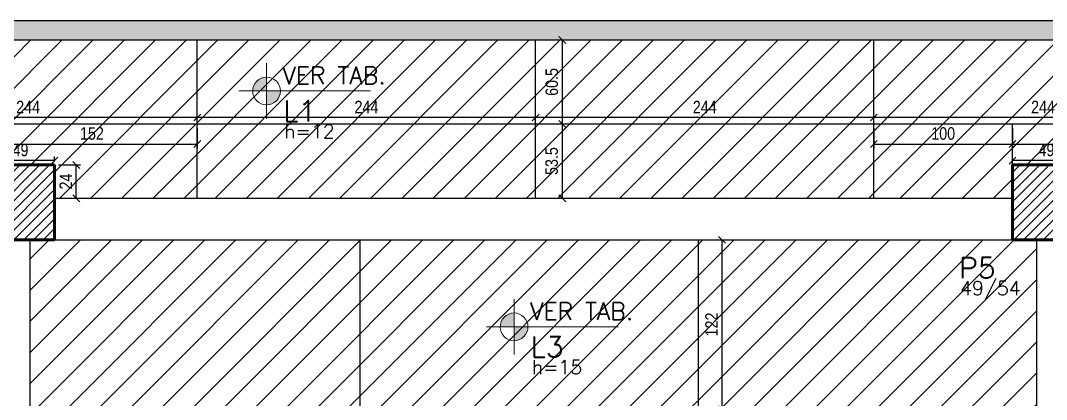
# Model space of a CAD drawing. Extents: x 8513 to 14085, y 7177 to 11211.
# Drawn here: x 10784 to 11524, y 9870 to 10143 of the extents above; entities that cross this region are included whole.
import ezdxf

# ---------------------------------------------------------------- set-up
doc = ezdxf.new("R2010")
doc.units = 0
doc.layers.add('COTA', color=241, linetype='Continuous')
doc.layers.add('Painéis', color=200, linetype='Continuous')
for name, color, linetype, lineweight in [('EST-LAJE-TEXT', 7, 'Continuous', 9), ('EST-PILAR', 7, 'Continuous', 9), ('EST-PILAR-CUT', 7, 'Continuous', 60), ('EST-PILAR-TEXT', 7, 'Continuous', 9), ('EST-VIGA', 7, 'Continuous', 30), ('REAPROVEITAMENTO', 7, 'Continuous', 9)]:
    doc.layers.add(name, color=color, linetype=linetype, lineweight=lineweight)
doc.styles.add('COTA TECNICA-50', font='techl___.ttf', dxfattribs={"height": 9})
doc.styles.add('RomanS_IV50', font='romans_IV50.ttf', dxfattribs={"height": 11.25})
doc.styles.add('RomanS_IV50_B', font='', dxfattribs={"height": 18.75})
doc.styles.add('RomanS_IV50_B_1', font='', dxfattribs={"height": 22.5})
doc.styles.get('RomanS_IV50_B').set_extended_font_data('RomanS_IV50', bold=True)
doc.styles.get('RomanS_IV50_B_1').set_extended_font_data('RomanS_IV50', bold=True)
doc.dimstyles.new('PAINEL', dxfattribs={"dimtxt": 9, "dimasz": 5, "dimexe": 3, "dimexo": 3, "dimgap": 3, "dimtad": 1, "dimdec": 1, "dimzin": 12, "dimdsep": 46, "dimtxsty": 'COTA TECNICA-50', "dimblk": 'OBLIQUE', "dimcen": 0, "dimclrd": 4, "dimclre": 4, "dimclrt": 1, "dimadec": 1, "dimazin": 3, "dimtfac": 1, "dimtdec": 1, "dimtmove": 0, "dimatfit": 3, "dimldrblk": 'OBLIQUE', "dimfxl": 1, "dimtolj": 1, "dimtzin": 12, "dimarcsym": 0})
pattern_1 = [(45, (10031.514, 9258.8226), (-3.535534, 3.535534), [])]
pattern_2 = [(45, (-110.975, -32.35), (-11.22532, 11.22532), [])]

# ---------------------------------------------------------------- blocks, each defined once
blk = doc.blocks.new('FA_Floor_TAG_SURVEY_R01 - NIV_TXT3__TIT_H_TXT1__TXT2-2303195-TIPO _3º E 4ºPAV__')
at = {"layer": 'EST-LAJE-TEXT'}
h = blk.add_hatch(color=256, dxfattribs=at)
edge = h.paths.add_edge_path(flags=0)
edge.add_line((-0.28, 0.405), (-0.48, 0.405))
edge.add_arc((-0.28, 0.405), 0.2, 90, 180, ccw=False)
edge.add_line((-0.28, 0.605), (-0.28, 0.405))
h = blk.add_hatch(color=256, dxfattribs=at)
edge = h.paths.add_edge_path(flags=0)
edge.add_line((-0.28, 0.405), (-0.08, 0.405))
edge.add_arc((-0.28, 0.405), 0.2, -90, 0, ccw=False)
edge.add_line((-0.28, 0.205), (-0.28, 0.405))
for p, q in [((-0.28, 0.005), (-0.28, 0.805)), ((-0.28, 0.405), (-0.68, 0.405)), ((-0.28, 0.405), (1.22, 0.405))]:
    blk.add_line(p, q, dxfattribs=at)
blk.add_circle((-0.28, 0.405), 0.2, dxfattribs=at)
blk = doc.blocks.new('_Oblique')
at = {"color": 0, "linetype": 'ByBlock', "lineweight": -2}
blk.add_line((-0.5, -0.5), (0.5, 0.5), dxfattribs=at)
blk = doc.blocks.new('*D277')
at = {"layer": 'COTA', "color": 4, "lineweight": -2, "transparency": 16777216}
blk.add_line((11289.48, 9862.82), (11289.48, 9984.82), dxfattribs=at)
at = {"layer": 'Defpoints', "color": 0, "transparency": 16777216}
for p in [(11289.48, 9984.82), (11289.48, 9984.82), (11289.48, 9862.82)]:
    blk.add_point(p, dxfattribs=at)
at = {"layer": 'COTA', "color": 4, "lineweight": -2, "transparency": 16777216, "xscale": 5, "yscale": 5, "zscale": 5}
for p, rotation in [((11289.48, 9984.82), 90), ((11289.48, 9862.82), 270)]:
    blk.add_blockref('_Oblique', p, dxfattribs=dict(at, rotation=rotation))
at = {"layer": 'COTA', "color": 1, "transparency": 16777216, "insert": (11281.93, 9923.82), "char_height": 9, "attachment_point": 5, "rotation": 90, "style": 'COTA TECNICA-50'}
blk.add_mtext('\\A1;122', dxfattribs=at)
blk = doc.blocks.new('*D406')
at = {"layer": 'COTA', "color": 4, "lineweight": -2, "transparency": 16777216}
for p, q in [((10759.01, 10041.82), (10759.01, 10044.93)), ((10808.01, 10041.93), (10759.01, 10041.93)), ((10808.01, 10041.82), (10808.01, 10044.93))]:
    blk.add_line(p, q, dxfattribs=at)
at = {"layer": 'Defpoints', "color": 0, "transparency": 16777216}
for p in [(10759.01, 10041.93), (10759.01, 10038.82), (10808.01, 10038.82)]:
    blk.add_point(p, dxfattribs=at)
at = {"layer": 'COTA', "color": 4, "lineweight": -2, "transparency": 16777216, "xscale": 5, "yscale": 5, "zscale": 5, "rotation": 180}
blk.add_blockref('_Oblique', (10759.01, 10041.93), dxfattribs=at)
at = {"layer": 'COTA', "color": 4, "lineweight": -2, "transparency": 16777216, "xscale": 5, "yscale": 5, "zscale": 5}
blk.add_blockref('_Oblique', (10808.01, 10041.93), dxfattribs=at)
at = {"layer": 'COTA', "color": 1, "transparency": 16777216, "insert": (10783.51, 10049.52), "char_height": 9, "attachment_point": 5, "style": 'COTA TECNICA-50'}
blk.add_mtext('\\A1;49', dxfattribs=at)
blk = doc.blocks.new('*D407')
at = {"layer": 'COTA', "color": 4, "lineweight": -2, "transparency": 16777216}
for p, q in [((10811.01, 10038.82), (10826.71, 10038.82)), ((10823.71, 10014.82), (10823.71, 10038.82)), ((10811.01, 10014.82), (10826.71, 10014.82))]:
    blk.add_line(p, q, dxfattribs=at)
at = {"layer": 'Defpoints', "color": 0, "transparency": 16777216}
for p in [(10808.01, 10038.82), (10823.71, 10038.82), (10808.01, 10014.82)]:
    blk.add_point(p, dxfattribs=at)
at = {"layer": 'COTA', "color": 4, "lineweight": -2, "transparency": 16777216, "xscale": 5, "yscale": 5, "zscale": 5}
for p, rotation in [((10823.71, 10038.82), 90), ((10823.71, 10014.82), 270)]:
    blk.add_blockref('_Oblique', p, dxfattribs=dict(at, rotation=rotation))
at = {"layer": 'COTA', "color": 1, "transparency": 16777216, "insert": (10816.14, 10026.82), "char_height": 9, "attachment_point": 5, "rotation": 90, "style": 'COTA TECNICA-50'}
blk.add_mtext('\\A1;24', dxfattribs=at)
blk = doc.blocks.new('*D408')
at = {"layer": 'COTA', "color": 4, "lineweight": -2, "transparency": 16777216}
for p, q in [((10759.01, 10041.82), (10759.01, 10044.93)), ((10808.01, 10041.93), (10759.01, 10041.93)), ((10808.01, 10041.82), (10808.01, 10044.93))]:
    blk.add_line(p, q, dxfattribs=at)
at = {"layer": 'Defpoints', "color": 0, "transparency": 16777216}
for p in [(10759.01, 10041.93), (10759.01, 10038.82), (10808.01, 10038.82)]:
    blk.add_point(p, dxfattribs=at)
at = {"layer": 'COTA', "color": 4, "lineweight": -2, "transparency": 16777216, "xscale": 5, "yscale": 5, "zscale": 5, "rotation": 180}
blk.add_blockref('_Oblique', (10759.01, 10041.93), dxfattribs=at)
at = {"layer": 'COTA', "color": 4, "lineweight": -2, "transparency": 16777216, "xscale": 5, "yscale": 5, "zscale": 5}
blk.add_blockref('_Oblique', (10808.01, 10041.93), dxfattribs=at)
at = {"layer": 'COTA', "color": 1, "transparency": 16777216, "insert": (10783.51, 10049.52), "char_height": 9, "attachment_point": 5, "style": 'COTA TECNICA-50'}
blk.add_mtext('\\A1;49', dxfattribs=at)
blk = doc.blocks.new('*D409')
at = {"layer": 'COTA', "color": 4, "lineweight": -2, "transparency": 16777216}
for p, q in [((10811.01, 10038.82), (10826.71, 10038.82)), ((10823.71, 10014.82), (10823.71, 10038.82)), ((10811.01, 10014.82), (10826.71, 10014.82))]:
    blk.add_line(p, q, dxfattribs=at)
at = {"layer": 'Defpoints', "color": 0, "transparency": 16777216}
for p in [(10808.01, 10038.82), (10823.71, 10038.82), (10808.01, 10014.82)]:
    blk.add_point(p, dxfattribs=at)
at = {"layer": 'COTA', "color": 4, "lineweight": -2, "transparency": 16777216, "xscale": 5, "yscale": 5, "zscale": 5}
for p, rotation in [((10823.71, 10038.82), 90), ((10823.71, 10014.82), 270)]:
    blk.add_blockref('_Oblique', p, dxfattribs=dict(at, rotation=rotation))
at = {"layer": 'COTA', "color": 1, "transparency": 16777216, "insert": (10816.14, 10026.82), "char_height": 9, "attachment_point": 5, "rotation": 90, "style": 'COTA TECNICA-50'}
blk.add_mtext('\\A1;24', dxfattribs=at)
blk = doc.blocks.new('*D420')
at = {"layer": 'COTA', "color": 4, "lineweight": -2, "transparency": 16777216}
blk.add_line((11643.01, 10072.95), (11399.01, 10072.95), dxfattribs=at)
at = {"layer": 'Defpoints', "color": 0, "transparency": 16777216}
for p in [(11399.01, 10072.95), (11399.01, 10072.95), (11643.01, 10072.95)]:
    blk.add_point(p, dxfattribs=at)
at = {"layer": 'COTA', "color": 4, "lineweight": -2, "transparency": 16777216, "xscale": 5, "yscale": 5, "zscale": 5, "rotation": 180}
blk.add_blockref('_Oblique', (11399.01, 10072.95), dxfattribs=at)
at = {"layer": 'COTA', "color": 4, "lineweight": -2, "transparency": 16777216, "xscale": 5, "yscale": 5, "zscale": 5}
blk.add_blockref('_Oblique', (11643.01, 10072.95), dxfattribs=at)
at = {"layer": 'COTA', "color": 1, "transparency": 16777216, "insert": (11521.01, 10080.51), "char_height": 9, "attachment_point": 5, "style": 'COTA TECNICA-50'}
blk.add_mtext('\\A1;244', dxfattribs=at)
blk = doc.blocks.new('*D421')
at = {"layer": 'COTA', "color": 4, "lineweight": -2, "transparency": 16777216}
for p, q in [((11155.01, 10071.32), (11155.01, 10075.95)), ((11399.01, 10072.95), (11155.01, 10072.95))]:
    blk.add_line(p, q, dxfattribs=at)
at = {"layer": 'Defpoints', "color": 0, "transparency": 16777216}
for p in [(11155.01, 10072.95), (11399.01, 10072.95), (11155.01, 10068.32)]:
    blk.add_point(p, dxfattribs=at)
at = {"layer": 'COTA', "color": 4, "lineweight": -2, "transparency": 16777216, "xscale": 5, "yscale": 5, "zscale": 5, "rotation": 180}
blk.add_blockref('_Oblique', (11155.01, 10072.95), dxfattribs=at)
at = {"layer": 'COTA', "color": 4, "lineweight": -2, "transparency": 16777216, "xscale": 5, "yscale": 5, "zscale": 5}
blk.add_blockref('_Oblique', (11399.01, 10072.95), dxfattribs=at)
at = {"layer": 'COTA', "color": 1, "transparency": 16777216, "insert": (11277.01, 10080.51), "char_height": 9, "attachment_point": 5, "style": 'COTA TECNICA-50'}
blk.add_mtext('\\A1;244', dxfattribs=at)
blk = doc.blocks.new('*D422')
at = {"layer": 'COTA', "color": 4, "lineweight": -2, "transparency": 16777216}
for p, q in [((10911.01, 10071.32), (10911.01, 10075.95)), ((11155.01, 10072.95), (10911.01, 10072.95)), ((11155.01, 10071.32), (11155.01, 10075.95))]:
    blk.add_line(p, q, dxfattribs=at)
at = {"layer": 'Defpoints', "color": 0, "transparency": 16777216}
for p in [(10911.01, 10072.95), (10911.01, 10068.32), (11155.01, 10068.32)]:
    blk.add_point(p, dxfattribs=at)
at = {"layer": 'COTA', "color": 4, "lineweight": -2, "transparency": 16777216, "xscale": 5, "yscale": 5, "zscale": 5, "rotation": 180}
blk.add_blockref('_Oblique', (10911.01, 10072.95), dxfattribs=at)
at = {"layer": 'COTA', "color": 4, "lineweight": -2, "transparency": 16777216, "xscale": 5, "yscale": 5, "zscale": 5}
blk.add_blockref('_Oblique', (11155.01, 10072.95), dxfattribs=at)
at = {"layer": 'COTA', "color": 1, "transparency": 16777216, "insert": (11033.01, 10080.51), "char_height": 9, "attachment_point": 5, "style": 'COTA TECNICA-50'}
blk.add_mtext('\\A1;244', dxfattribs=at)
blk = doc.blocks.new('*D423')
at = {"layer": 'COTA', "color": 4, "lineweight": -2, "transparency": 16777216}
for p, q in [((10667.01, 10071.32), (10667.01, 10075.95)), ((10911.01, 10072.95), (10667.01, 10072.95)), ((10911.01, 10071.32), (10911.01, 10075.95))]:
    blk.add_line(p, q, dxfattribs=at)
at = {"layer": 'Defpoints', "color": 0, "transparency": 16777216}
for p in [(10667.01, 10072.95), (10667.01, 10068.32), (10911.01, 10068.32)]:
    blk.add_point(p, dxfattribs=at)
at = {"layer": 'COTA', "color": 4, "lineweight": -2, "transparency": 16777216, "xscale": 5, "yscale": 5, "zscale": 5, "rotation": 180}
blk.add_blockref('_Oblique', (10667.01, 10072.95), dxfattribs=at)
at = {"layer": 'COTA', "color": 4, "lineweight": -2, "transparency": 16777216, "xscale": 5, "yscale": 5, "zscale": 5}
blk.add_blockref('_Oblique', (10911.01, 10072.95), dxfattribs=at)
at = {"layer": 'COTA', "color": 1, "transparency": 16777216, "insert": (10789.01, 10080.51), "char_height": 9, "attachment_point": 5, "style": 'COTA TECNICA-50'}
blk.add_mtext('\\A1;244', dxfattribs=at)
blk = doc.blocks.new('*D413')
at = {"layer": 'COTA', "color": 4, "lineweight": -2, "transparency": 16777216}
for p, q in [((10759.01, 10065.32), (10759.01, 10050.81)), ((10911.01, 10065.32), (10911.01, 10050.81)), ((10759.01, 10053.81), (10911.01, 10053.81))]:
    blk.add_line(p, q, dxfattribs=at)
at = {"layer": 'Defpoints', "color": 0, "transparency": 16777216}
for p in [(10759.01, 10068.32), (10911.01, 10068.32), (10911.01, 10053.81)]:
    blk.add_point(p, dxfattribs=at)
at = {"layer": 'COTA', "color": 4, "lineweight": -2, "transparency": 16777216, "xscale": 5, "yscale": 5, "zscale": 5, "rotation": 180}
blk.add_blockref('_Oblique', (10759.01, 10053.81), dxfattribs=at)
at = {"layer": 'COTA', "color": 4, "lineweight": -2, "transparency": 16777216, "xscale": 5, "yscale": 5, "zscale": 5}
blk.add_blockref('_Oblique', (10911.01, 10053.81), dxfattribs=at)
at = {"layer": 'COTA', "color": 1, "transparency": 16777216, "insert": (10835.01, 10061.41), "char_height": 9, "attachment_point": 5, "style": 'COTA TECNICA-50'}
blk.add_mtext('\\A1;152', dxfattribs=at)
blk = doc.blocks.new('*D415')
at = {"layer": 'COTA', "color": 4, "lineweight": -2, "transparency": 16777216}
for p, q in [((10759.01, 10065.32), (10759.01, 10050.81)), ((10911.01, 10065.32), (10911.01, 10050.81)), ((10759.01, 10053.81), (10911.01, 10053.81))]:
    blk.add_line(p, q, dxfattribs=at)
at = {"layer": 'Defpoints', "color": 0, "transparency": 16777216}
for p in [(10759.01, 10068.32), (10911.01, 10068.32), (10911.01, 10053.81)]:
    blk.add_point(p, dxfattribs=at)
at = {"layer": 'COTA', "color": 4, "lineweight": -2, "transparency": 16777216, "xscale": 5, "yscale": 5, "zscale": 5, "rotation": 180}
blk.add_blockref('_Oblique', (10759.01, 10053.81), dxfattribs=at)
at = {"layer": 'COTA', "color": 4, "lineweight": -2, "transparency": 16777216, "xscale": 5, "yscale": 5, "zscale": 5}
blk.add_blockref('_Oblique', (10911.01, 10053.81), dxfattribs=at)
at = {"layer": 'COTA', "color": 1, "transparency": 16777216, "insert": (10835.01, 10061.41), "char_height": 9, "attachment_point": 5, "style": 'COTA TECNICA-50'}
blk.add_mtext('\\A1;152', dxfattribs=at)
blk = doc.blocks.new('*D399')
at = {"layer": 'COTA', "color": 4, "lineweight": -2, "transparency": 16777216}
for p, q in [((11399.01, 10065.32), (11399.01, 10050.81)), ((11499.01, 10065.32), (11499.01, 10050.81)), ((11399.01, 10053.81), (11499.01, 10053.81))]:
    blk.add_line(p, q, dxfattribs=at)
at = {"layer": 'Defpoints', "color": 0, "transparency": 16777216}
for p in [(11399.01, 10068.32), (11499.01, 10068.32), (11499.01, 10053.81)]:
    blk.add_point(p, dxfattribs=at)
at = {"layer": 'COTA', "color": 4, "lineweight": -2, "transparency": 16777216, "xscale": 5, "yscale": 5, "zscale": 5, "rotation": 180}
blk.add_blockref('_Oblique', (11399.01, 10053.81), dxfattribs=at)
at = {"layer": 'COTA', "color": 4, "lineweight": -2, "transparency": 16777216, "xscale": 5, "yscale": 5, "zscale": 5}
blk.add_blockref('_Oblique', (11499.01, 10053.81), dxfattribs=at)
at = {"layer": 'COTA', "color": 1, "transparency": 16777216, "insert": (11449.01, 10061.4), "char_height": 9, "attachment_point": 5, "style": 'COTA TECNICA-50'}
blk.add_mtext('\\A1;100', dxfattribs=at)
blk = doc.blocks.new('*D400')
at = {"layer": 'COTA', "color": 4, "lineweight": -2, "transparency": 16777216}
for p, q in [((11499.01, 10065.32), (11499.01, 10050.81)), ((11643.01, 10065.32), (11643.01, 10050.81)), ((11499.01, 10053.81), (11643.01, 10053.81))]:
    blk.add_line(p, q, dxfattribs=at)
at = {"layer": 'Defpoints', "color": 0, "transparency": 16777216}
for p in [(11499.01, 10068.32), (11643.01, 10068.32), (11643.01, 10053.81)]:
    blk.add_point(p, dxfattribs=at)
at = {"layer": 'COTA', "color": 4, "lineweight": -2, "transparency": 16777216, "xscale": 5, "yscale": 5, "zscale": 5, "rotation": 180}
blk.add_blockref('_Oblique', (11499.01, 10053.81), dxfattribs=at)
at = {"layer": 'COTA', "color": 4, "lineweight": -2, "transparency": 16777216, "xscale": 5, "yscale": 5, "zscale": 5}
blk.add_blockref('_Oblique', (11643.01, 10053.81), dxfattribs=at)
at = {"layer": 'COTA', "color": 1, "transparency": 16777216, "insert": (11571.01, 10061.37), "char_height": 9, "attachment_point": 5, "style": 'COTA TECNICA-50'}
blk.add_mtext('\\A1;144', dxfattribs=at)
blk = doc.blocks.new('*D426')
at = {"layer": 'COTA', "color": 4, "lineweight": -2, "transparency": 16777216}
for p, q in [((11158.01, 10068.32), (11177.33, 10068.32)), ((11174.33, 10014.82), (11174.33, 10068.32)), ((11158.01, 10014.82), (11177.33, 10014.82))]:
    blk.add_line(p, q, dxfattribs=at)
at = {"layer": 'Defpoints', "color": 0, "transparency": 16777216}
for p in [(11155.01, 10068.32), (11174.33, 10068.32), (11155.01, 10014.82)]:
    blk.add_point(p, dxfattribs=at)
at = {"layer": 'COTA', "color": 4, "lineweight": -2, "transparency": 16777216, "xscale": 5, "yscale": 5, "zscale": 5}
for p, rotation in [((11174.33, 10068.32), 90), ((11174.33, 10014.82), 270)]:
    blk.add_blockref('_Oblique', p, dxfattribs=dict(at, rotation=rotation))
at = {"layer": 'COTA', "color": 1, "transparency": 16777216, "insert": (11166.63, 10041.57), "char_height": 9, "attachment_point": 5, "rotation": 90, "style": 'COTA TECNICA-50'}
blk.add_mtext('\\A1;53.5', dxfattribs=at)
blk = doc.blocks.new('*D427')
at = {"layer": 'COTA', "color": 4, "lineweight": -2, "transparency": 16777216}
for p, q in [((11158.01, 10128.82), (11177.33, 10128.82)), ((11174.33, 10068.32), (11174.33, 10128.82)), ((11158.01, 10068.32), (11177.33, 10068.32))]:
    blk.add_line(p, q, dxfattribs=at)
at = {"layer": 'Defpoints', "color": 0, "transparency": 16777216}
for p in [(11155.01, 10128.82), (11174.33, 10128.82), (11155.01, 10068.32)]:
    blk.add_point(p, dxfattribs=at)
at = {"layer": 'COTA', "color": 4, "lineweight": -2, "transparency": 16777216, "xscale": 5, "yscale": 5, "zscale": 5}
for p, rotation in [((11174.33, 10128.82), 90), ((11174.33, 10068.32), 270)]:
    blk.add_blockref('_Oblique', p, dxfattribs=dict(at, rotation=rotation))
at = {"layer": 'COTA', "color": 1, "transparency": 16777216, "insert": (11166.73, 10098.57), "char_height": 9, "attachment_point": 5, "rotation": 90, "style": 'COTA TECNICA-50'}
blk.add_mtext('\\A1;60.5', dxfattribs=at)
blk = doc.blocks.new('*D429')
at = {"layer": 'COTA', "color": 4, "lineweight": -2, "transparency": 16777216}
for p, q in [((11499.01, 10041.82), (11499.01, 10044.93)), ((11548.01, 10041.93), (11499.01, 10041.93)), ((11548.01, 10041.82), (11548.01, 10044.93))]:
    blk.add_line(p, q, dxfattribs=at)
at = {"layer": 'Defpoints', "color": 0, "transparency": 16777216}
for p in [(11499.01, 10041.93), (11499.01, 10038.82), (11548.01, 10038.82)]:
    blk.add_point(p, dxfattribs=at)
at = {"layer": 'COTA', "color": 4, "lineweight": -2, "transparency": 16777216, "xscale": 5, "yscale": 5, "zscale": 5, "rotation": 180}
blk.add_blockref('_Oblique', (11499.01, 10041.93), dxfattribs=at)
at = {"layer": 'COTA', "color": 4, "lineweight": -2, "transparency": 16777216, "xscale": 5, "yscale": 5, "zscale": 5}
blk.add_blockref('_Oblique', (11548.01, 10041.93), dxfattribs=at)
at = {"layer": 'COTA', "color": 1, "transparency": 16777216, "insert": (11523.51, 10049.52), "char_height": 9, "attachment_point": 5, "style": 'COTA TECNICA-50'}
blk.add_mtext('\\A1;49', dxfattribs=at)

msp = doc.modelspace()

# ---------------------------------------------------------------- hatches: boundary and pattern name
at = {"layer": 'EST-PILAR'}
h = msp.add_hatch(dxfattribs=at)
h.set_pattern_fill('FP_1', color=5, style=0, pattern_type=2)
h.set_pattern_definition(pattern_1)
h.paths.add_polyline_path([(10808.01, 9984.82), (10808.01, 10038.82), (10759.01, 10038.82), (10759.01, 9984.82)], flags=0)
h = msp.add_hatch(dxfattribs=at)
h.set_pattern_fill('FP_1', color=5, style=0, pattern_type=2)
h.set_pattern_definition(pattern_1)
h.paths.add_polyline_path([(11548.01, 9984.82), (11548.01, 10038.82), (11499.01, 10038.82), (11499.01, 9984.82), (11522.91, 9984.82)], flags=0)
at = {"layer": 'EST-VIGA', "true_color": 0xe1e1e1}
msp.add_hatch(color=254, dxfattribs=at).paths.add_polyline_path([(12350.17, 10128.82), (12619.01, 10128.82), (12619.01, 10142.82), (10045.51, 10142.82), (10045.51, 10128.82), (11936.54, 10128.82)], flags=0)
at = {"layer": 'REAPROVEITAMENTO'}
h = msp.add_hatch(dxfattribs=at)
h.set_pattern_fill('ANSI31', color=251, scale=5, style=0)
h.set_pattern_definition(pattern_2)
h.paths.add_polyline_path([(12375.01, 10068.32), (12375.01, 10014.82), (12604.01, 10014.82), (12604.01, 10038.82), (12619.01, 10038.82), (12619.01, 10068.32)])
h.paths.add_polyline_path([(12619.01, 10068.32), (12619.01, 10128.82), (12375.01, 10128.82), (12375.01, 10068.32)])
h.paths.add_polyline_path([(12375.01, 10128.82), (12131.01, 10128.82), (12131.01, 10068.32), (12375.01, 10068.32)])
h.paths.add_polyline_path([(12375.01, 10014.82), (12375.01, 10068.32), (12239.01, 10068.32), (12239.01, 10038.82), (12288.01, 10038.82), (12288.01, 10014.82)])
h.paths.add_polyline_path([(12131.01, 10068.32), (12131.01, 10014.82), (12239.01, 10014.82), (12239.01, 10038.82), (12239.01, 10068.32)])
h.paths.add_polyline_path([(12131.01, 10014.82), (12131.01, 10068.32), (11887.01, 10068.32), (11887.01, 10014.82)])
h.paths.add_polyline_path([(12131.01, 10068.32), (12131.01, 10128.82), (11887.01, 10128.82), (11887.01, 10068.32)])
h.paths.add_polyline_path([(11643.01, 10128.82), (11643.01, 10068.32), (11887.01, 10068.32), (11887.01, 10128.82)])
h.paths.add_polyline_path([(11643.01, 10068.32), (11643.01, 10014.82), (11887.01, 10014.82), (11887.01, 10068.32)])
h.paths.add_polyline_path([(11643.01, 10068.32), (11499.01, 10068.32), (11499.01, 10038.82), (11548.01, 10038.82), (11548.01, 10014.82), (11643.01, 10014.82)])
h.paths.add_polyline_path([(11399.01, 10128.82), (11399.01, 10068.32), (11643.01, 10068.32), (11643.01, 10128.82)])
h.paths.add_polyline_path([(11499.01, 10014.82), (11499.01, 10038.82), (11499.01, 10068.32), (11399.01, 10068.32), (11399.01, 10014.82)])
h.paths.add_polyline_path([(11399.01, 10014.82), (11399.01, 10068.32), (11155.01, 10068.32), (11155.01, 10014.82)])
h.paths.add_polyline_path([(11399.01, 10068.32), (11399.01, 10128.82), (11155.01, 10128.82), (11155.01, 10068.32)])
h.paths.add_polyline_path([(11155.01, 10068.32), (11155.01, 10128.82), (10911.01, 10128.82), (10911.01, 10068.32)])
h.paths.add_polyline_path([(11155.01, 10014.82), (11155.01, 10068.32), (10911.01, 10068.32), (10911.01, 10014.82)])
h.paths.add_polyline_path([(10911.01, 10014.82), (10911.01, 10068.32), (10759.01, 10068.32), (10759.01, 10038.82), (10808.01, 10038.82), (10808.01, 10014.82)])
h.paths.add_polyline_path([(10667.01, 10128.82), (10667.01, 10068.32), (10911.01, 10068.32), (10911.01, 10128.82)])
h.paths.add_polyline_path([(10759.01, 10014.82), (10759.01, 10038.82), (10759.01, 10068.32), (10667.01, 10068.32), (10667.01, 10014.82)])
h.paths.add_polyline_path([(10423.01, 10068.32), (10423.01, 10014.82), (10667.01, 10014.82), (10667.01, 10068.32)])
h.paths.add_polyline_path([(10423.01, 10014.82), (10423.01, 10068.32), (10179.01, 10068.32), (10179.01, 10014.82)])
h.paths.add_polyline_path([(10423.01, 10068.32), (10423.01, 10128.82), (10179.01, 10128.82), (10179.01, 10068.32)])
h.paths.add_polyline_path([(10667.01, 10068.32), (10667.01, 10128.82), (10423.01, 10128.82), (10423.01, 10068.32)])
h.paths.add_polyline_path([(10179.01, 10068.32), (10179.01, 10128.82), (10045.51, 10128.82), (10045.51, 10068.32)])
h.paths.add_polyline_path([(10179.01, 10068.32), (10045.51, 10068.32), (10045.51, 10052.32), (10060.51, 10052.32), (10060.51, 10014.82), (10179.01, 10014.82)])
h = msp.add_hatch(dxfattribs=at)
h.set_pattern_fill('ANSI31', color=251, scale=5, style=0)
h.set_pattern_definition(pattern_2)
h.paths.add_polyline_path([(11028.51, 9862.82), (11028.51, 9984.82), (10808.01, 9984.82), (10790.51, 9984.82), (10790.51, 9862.82)])
h.paths.add_polyline_path([(11028.51, 9772.32), (11028.51, 9832.82), (10790.51, 9832.82), (10790.51, 9772.32)])
h.paths.add_polyline_path([(11028.51, 9650.32), (11028.51, 9772.32), (10790.51, 9772.32), (10790.51, 9650.32)])
h.paths.add_polyline_path([(11028.51, 9498.32), (11028.51, 9620.32), (10790.51, 9620.32), (10790.51, 9498.32)])
h.paths.add_polyline_path([(11028.51, 9478.32), (10790.51, 9478.32), (10790.51, 9456.32), (10793.01, 9456.32), (10793.01, 9356.32), (11028.51, 9356.32)])
h.paths.add_polyline_path([(11028.51, 9478.32), (11028.51, 9356.32), (11272.51, 9356.32), (11272.51, 9478.32)])
h.paths.add_polyline_path([(11028.51, 9620.32), (11028.51, 9498.32), (11272.51, 9498.32), (11272.51, 9620.32)])
h.paths.add_polyline_path([(11028.51, 9772.32), (11028.51, 9650.32), (11272.51, 9650.32), (11272.51, 9772.32)])
h.paths.add_polyline_path([(11272.51, 9772.32), (11272.51, 9832.82), (11028.51, 9832.82), (11028.51, 9772.32)])
h.paths.add_polyline_path([(11028.51, 9862.82), (11272.51, 9862.82), (11272.51, 9984.82), (11028.51, 9984.82)])
h.paths.add_polyline_path([(11516.51, 9862.82), (11516.51, 9984.82), (11499.01, 9984.82), (11272.51, 9984.82), (11272.51, 9862.82)])
h.paths.add_polyline_path([(11516.51, 9772.32), (11516.51, 9832.82), (11272.51, 9832.82), (11272.51, 9772.32)])
h.paths.add_polyline_path([(11516.51, 9650.32), (11516.51, 9772.32), (11272.51, 9772.32), (11272.51, 9650.32)])
h.paths.add_polyline_path([(11516.51, 9498.32), (11516.51, 9620.32), (11272.51, 9620.32), (11272.51, 9498.32)])
h.paths.add_polyline_path([(11514.01, 9356.32), (11514.01, 9456.32), (11516.51, 9456.32), (11516.51, 9478.32), (11272.51, 9478.32), (11272.51, 9356.32)])

# ---------------------------------------------------------------- linework, layer by layer
at = {"layer": 'EST-PILAR-CUT', "color": 5}
for p, q in [((10759.01, 10038.82), (10808.01, 10038.82)), ((10808.01, 10038.82), (10808.01, 9984.82)), ((11499.01, 9984.82), (11499.01, 10038.82)), ((11499.01, 10038.82), (11548.01, 10038.82)), ((10808.01, 9984.82), (10759.01, 9984.82)), ((11548.01, 9984.82), (11499.01, 9984.82))]:
    msp.add_line(p, q, dxfattribs=at)
at = {"layer": 'EST-VIGA', "color": 3}
for p, q in [((10045.51, 10142.82), (12619.01, 10142.82)), ((10045.51, 10128.82), (12619.01, 10128.82)), ((10808.01, 10014.82), (11499.01, 10014.82)), ((10790.51, 9456.32), (10790.51, 9984.82)), ((10808.01, 9984.82), (11499.01, 9984.82)), ((11516.51, 9456.32), (11516.51, 9984.82))]:
    msp.add_line(p, q, dxfattribs=at)
at = {"layer": 'Painéis', "ltscale": 70}
for p, q in [((10911.01, 10014.82), (10911.01, 10128.82)), ((11155.01, 10014.82), (11155.01, 10128.82)), ((11399.01, 10014.82), (11399.01, 10128.82)), ((10045.51, 10068.32), (12619.01, 10068.32)), ((11499.01, 10038.82), (11499.01, 10068.32)), ((11028.51, 9356.32), (11028.51, 9984.82)), ((11272.51, 9356.32), (11272.51, 9984.82))]:
    msp.add_line(p, q, dxfattribs=at)

# ---------------------------------------------------------------- block references
at = {"layer": 'EST-LAJE-TEXT', "xscale": 49.99999999999998, "yscale": 49.99999999999998, "zscale": 49.99999999999998}
for p in [(10974.97, 10071.82), (11153.51, 9901.89)]:
    msp.add_blockref('FA_Floor_TAG_SURVEY_R01 - NIV_TXT3__TIT_H_TXT1__TXT2-2303195-TIPO _3º E 4ºPAV__', p, dxfattribs=at)

# ---------------------------------------------------------------- texts
at = {"layer": 'EST-LAJE-TEXT', "lineweight": 50, "attachment_point": 1}
for s, insert, char_height, width, style in [('VER TAB.', (10972.49, 10109.58), 12.5, 109.4303, 'RomanS_IV50_B_1'), ('L1', (10972.91, 10085.13), 15, 32.4683, 'RomanS_IV50_B'), ('VER TAB.', (11151.04, 9939.65), 12.5, 109.4303, 'RomanS_IV50_B_1'), ('L3', (11151.46, 9915.2), 15, 32.4683, 'RomanS_IV50_B')]:
    msp.add_mtext(s, dxfattribs=dict(at, insert=insert, char_height=char_height, width=width, style=style))
at = {"layer": 'EST-LAJE-TEXT', "lineweight": 30, "char_height": 10, "width": 48.9029, "attachment_point": 1, "style": 'RomanS_IV50'}
for s, insert in [('h=12', (10973.67, 10068)), ('h=15', (11152.21, 9898.07))]:
    msp.add_mtext(s, dxfattribs=dict(at, insert=insert))
at = {"layer": 'EST-PILAR-TEXT', "lineweight": 50, "insert": (11460.46, 9972.13), "char_height": 15, "width": 36.8776, "attachment_point": 1, "style": 'RomanS_IV50_B'}
msp.add_mtext('P5', dxfattribs=at)
msp.add_mtext('P5', dxfattribs=at)
at = {"layer": 'EST-PILAR-TEXT', "lineweight": 30, "insert": (11461.21, 9955), "char_height": 10, "width": 58.924, "attachment_point": 1, "style": 'RomanS_IV50'}
msp.add_mtext('49/54', dxfattribs=at)
msp.add_mtext('49/54', dxfattribs=at)

# ---------------------------------------------------------------- dimensions: what is measured, and where the dimension line sits
at = {"layer": 'COTA'}
for base, p1, p2, picture, middle in [((11174.33, 10128.82), (11155.01, 10068.32), (11155.01, 10128.82), '*D427', (11166.73, 10098.57)), ((11289.48, 9984.82), (11289.48, 9862.82), (11289.48, 9984.82), '*D277', (11281.93, 9923.82))]:
    dim = msp.add_linear_dim(base=base, p1=p1, p2=p2, angle=90, dimstyle='PAINEL', override={"dimtmove": 1}, dxfattribs=at)
    dim.commit()
    dim.dimension.update_dxf_attribs({"geometry": picture, "text_midpoint": middle})
for base, p1, p2, picture, middle in [((10667.01, 10072.95), (10911.01, 10068.32), (10667.01, 10068.32), '*D423', (10789.01, 10080.51)), ((10911.01, 10072.95), (11155.01, 10068.32), (10911.01, 10068.32), '*D422', (11033.01, 10080.51)), ((11155.01, 10072.95), (11399.01, 10072.95), (11155.01, 10068.32), '*D421', (11277.01, 10080.51)), ((11399.01, 10072.95), (11643.01, 10072.95), (11399.01, 10072.95), '*D420', (11521.01, 10080.51)), ((10911.01, 10053.81), (10759.01, 10068.32), (10911.01, 10068.32), '*D413', (10835.01, 10061.41)), ((10911.01, 10053.81), (10759.01, 10068.32), (10911.01, 10068.32), '*D415', (10835.01, 10061.41)), ((11643.01, 10053.81), (11499.01, 10068.32), (11643.01, 10068.32), '*D400', (11571.01, 10061.37))]:
    dim = msp.add_linear_dim(base=base, p1=p1, p2=p2, dimstyle='PAINEL', override={"dimtmove": 1}, dxfattribs=at)
    dim.commit()
    dim.dimension.update_dxf_attribs({"geometry": picture, "text_midpoint": middle})
for base, p1, p2, picture, middle in [((11174.33, 10068.32), (11155.01, 10014.82), (11155.01, 10068.32), '*D426', (11166.63, 10041.57)), ((10823.71, 10038.82), (10808.01, 10014.82), (10808.01, 10038.82), '*D407', (10816.14, 10026.82)), ((10823.71, 10038.82), (10808.01, 10014.82), (10808.01, 10038.82), '*D409', (10816.14, 10026.82))]:
    dim = msp.add_linear_dim(base=base, p1=p1, p2=p2, angle=90, dimstyle='PAINEL', dxfattribs=at)
    dim.commit()
    dim.dimension.update_dxf_attribs({"geometry": picture, "text_midpoint": middle})
for base, p1, p2, picture, middle in [((11499.01, 10053.81), (11399.01, 10068.32), (11499.01, 10068.32), '*D399', (11449.01, 10061.4)), ((10759.01, 10041.93), (10808.01, 10038.82), (10759.01, 10038.82), '*D406', (10783.51, 10049.52)), ((10759.01, 10041.93), (10808.01, 10038.82), (10759.01, 10038.82), '*D408', (10783.51, 10049.52)), ((11499.01, 10041.93), (11548.01, 10038.82), (11499.01, 10038.82), '*D429', (11523.51, 10049.52))]:
    dim = msp.add_linear_dim(base=base, p1=p1, p2=p2, dimstyle='PAINEL', dxfattribs=at)
    dim.commit()
    dim.dimension.update_dxf_attribs({"geometry": picture, "text_midpoint": middle})

doc.saveas('drawing.dxf')
